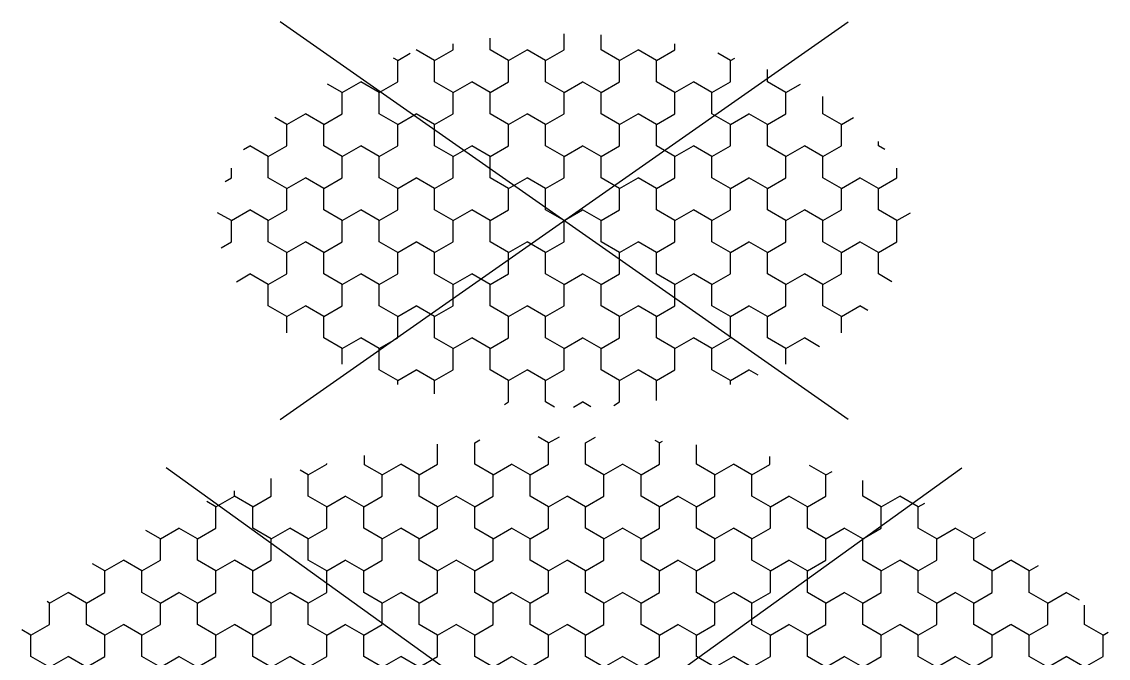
# Model space of a CAD drawing. Header units: metres. Extents: x -1099 to -1052, y 1073 to 2172.
# Drawn here: x -1098.14 to -1087.96, y 1409.47 to 1415.44 of the extents above; entities that cross this region are included whole.
import ezdxf
from ezdxf.enums import TextEntityAlignment as Align

# ---------------------------------------------------------------- set-up
doc = ezdxf.new("R2010")
doc.units = ezdxf.units.M
doc.styles.add('NLCS-ISO', font='NLCS-ISO.ttf')

# ---------------------------------------------------------------- blocks, each defined once
blk = doc.blocks.new('V-SVH-DELTA-SO')
for p, q in [((-0.145, 2.916), (-0.242, 2.972)), ((-0.145, 2.916), (-0.044, 2.975)), ((0.201, 2.916), (0.295, 2.971)), ((-1.185, 2.716), (-1.185, 2.906)), ((-0.838, 2.916), (-0.79, 2.944)), ((-0.838, 2.716), (-0.838, 2.916)), ((-0.145, 2.716), (-0.145, 2.916)), ((0.201, 2.716), (0.201, 2.916)), ((0.894, 2.916), (0.855, 2.939)), ((0.894, 2.916), (0.923, 2.933)), ((0.894, 2.716), (0.894, 2.916)), ((1.24, 2.716), (1.24, 2.899)), ((-1.871, 2.712), (-1.871, 2.799)), ((1.928, 2.713), (1.928, 2.788)), ((0, 0), (-3.728, 2.684)), ((-2.397, 2.616), (-2.473, 2.66)), ((-2.397, 2.616), (-2.224, 2.716)), ((-2.224, 2.716), (-2.224, 2.723)), ((-1.704, 2.616), (-1.871, 2.712)), ((-1.704, 2.616), (-1.531, 2.716)), ((-1.358, 2.616), (-1.531, 2.716)), ((-1.358, 2.616), (-1.185, 2.716)), ((-0.665, 2.616), (-0.838, 2.716)), ((-0.665, 2.616), (-0.492, 2.716)), ((-0.319, 2.616), (-0.492, 2.716)), ((-0.319, 2.616), (-0.145, 2.716)), ((0, 0), (3.728, 2.684)), ((0.374, 2.616), (0.201, 2.716)), ((0.374, 2.616), (0.548, 2.716)), ((0.721, 2.616), (0.548, 2.716)), ((0.721, 2.616), (0.894, 2.716)), ((1.414, 2.616), (1.241, 2.716)), ((1.414, 2.616), (1.587, 2.716)), ((1.76, 2.616), (1.587, 2.716)), ((1.76, 2.616), (1.928, 2.713)), ((2.453, 2.616), (2.3, 2.705)), ((2.453, 2.617), (2.511, 2.65)), ((-2.744, 2.416), (-2.744, 2.582)), ((-2.397, 2.416), (-2.397, 2.616)), ((-1.704, 2.416), (-1.704, 2.616)), ((-1.358, 2.416), (-1.358, 2.616)), ((-0.665, 2.416), (-0.665, 2.616)), ((-0.319, 2.416), (-0.319, 2.616)), ((0.374, 2.416), (0.374, 2.616)), ((0.721, 2.416), (0.721, 2.616)), ((1.414, 2.416), (1.414, 2.616)), ((1.76, 2.416), (1.76, 2.616)), ((2.453, 2.416), (2.453, 2.616)), ((2.8, 2.416), (2.8, 2.565)), ((-3.09, 2.416), (-3.09, 2.466)), ((-3.264, 2.316), (-3.349, 2.366)), ((-3.264, 2.316), (-3.09, 2.416)), ((-2.917, 2.316), (-3.09, 2.416)), ((-2.917, 2.316), (-2.744, 2.416)), ((-2.224, 2.316), (-2.397, 2.416)), ((-2.224, 2.316), (-2.051, 2.416)), ((-1.878, 2.316), (-2.051, 2.416)), ((-1.878, 2.316), (-1.704, 2.416)), ((-1.185, 2.316), (-1.358, 2.416)), ((-1.185, 2.316), (-1.012, 2.416)), ((-0.838, 2.316), (-1.011, 2.416)), ((-0.838, 2.316), (-0.665, 2.416)), ((-0.145, 2.316), (-0.319, 2.416)), ((-0.145, 2.316), (0.028, 2.416)), ((0.201, 2.316), (0.028, 2.416)), ((0.201, 2.316), (0.374, 2.416)), ((0.894, 2.316), (0.721, 2.416)), ((0.894, 2.316), (1.067, 2.416)), ((1.241, 2.316), (1.067, 2.416)), ((1.241, 2.316), (1.414, 2.416)), ((1.933, 2.316), (1.76, 2.416)), ((1.933, 2.316), (2.107, 2.416)), ((2.28, 2.316), (2.107, 2.416)), ((2.28, 2.316), (2.453, 2.416)), ((2.973, 2.316), (2.8, 2.416)), ((2.973, 2.316), (3.146, 2.416)), ((3.319, 2.316), (3.146, 2.416)), ((3.319, 2.316), (3.382, 2.353)), ((-3.264, 2.116), (-3.264, 2.316)), ((-2.917, 2.116), (-2.917, 2.316)), ((-2.224, 2.116), (-2.224, 2.316)), ((-1.878, 2.116), (-1.878, 2.316)), ((-1.185, 2.116), (-1.185, 2.316)), ((-0.838, 2.116), (-0.838, 2.316)), ((-0.145, 2.116), (-0.145, 2.316)), ((0.201, 2.116), (0.201, 2.316)), ((0.894, 2.116), (0.894, 2.316)), ((1.241, 2.116), (1.241, 2.316)), ((1.933, 2.116), (1.933, 2.316)), ((2.28, 2.116), (2.28, 2.316)), ((2.973, 2.116), (2.973, 2.316)), ((3.319, 2.116), (3.319, 2.316)), ((-3.783, 2.016), (-3.921, 2.096)), ((-3.783, 2.016), (-3.61, 2.116)), ((-3.437, 2.016), (-3.61, 2.116)), ((-3.437, 2.016), (-3.264, 2.116)), ((-2.744, 2.016), (-2.917, 2.116)), ((-2.744, 2.016), (-2.571, 2.116)), ((-2.397, 2.016), (-2.571, 2.116)), ((-2.397, 2.016), (-2.224, 2.116)), ((-1.704, 2.016), (-1.878, 2.116)), ((-1.704, 2.016), (-1.531, 2.116)), ((-1.358, 2.016), (-1.531, 2.116)), ((-1.358, 2.016), (-1.185, 2.116)), ((-0.665, 2.016), (-0.838, 2.116)), ((-0.665, 2.016), (-0.492, 2.116)), ((-0.319, 2.016), (-0.492, 2.116)), ((-0.319, 2.016), (-0.145, 2.116)), ((0.374, 2.016), (0.201, 2.116)), ((0.374, 2.016), (0.548, 2.116)), ((0.721, 2.016), (0.548, 2.116)), ((0.721, 2.016), (0.894, 2.116)), ((1.414, 2.016), (1.241, 2.116)), ((1.414, 2.016), (1.587, 2.116)), ((1.76, 2.016), (1.587, 2.116)), ((1.76, 2.016), (1.933, 2.116)), ((2.453, 2.016), (2.28, 2.116)), ((2.453, 2.016), (2.626, 2.116)), ((2.8, 2.016), (2.626, 2.116)), ((2.8, 2.016), (2.973, 2.116)), ((3.493, 2.016), (3.319, 2.116)), ((3.493, 2.016), (3.666, 2.116)), ((3.839, 2.016), (3.666, 2.116)), ((3.839, 2.016), (3.95, 2.08)), ((-3.783, 1.816), (-3.783, 2.016)), ((-3.437, 1.816), (-3.437, 2.016)), ((-2.744, 1.816), (-2.744, 2.016)), ((-2.397, 1.816), (-2.397, 2.016)), ((-1.704, 1.816), (-1.704, 2.016)), ((-1.358, 1.816), (-1.358, 2.016)), ((-0.665, 1.816), (-0.665, 2.016)), ((-0.319, 1.816), (-0.319, 2.016)), ((0.374, 1.816), (0.374, 2.016)), ((0.721, 1.816), (0.721, 2.016)), ((1.414, 1.816), (1.414, 2.016)), ((1.76, 1.816), (1.76, 2.016)), ((2.453, 1.816), (2.453, 2.016)), ((2.8, 1.816), (2.8, 2.016)), ((3.493, 1.816), (3.493, 2.016)), ((3.839, 1.816), (3.839, 2.016)), ((-4.303, 1.716), (-4.421, 1.784)), ((-4.303, 1.716), (-4.13, 1.816)), ((-3.956, 1.716), (-4.13, 1.816)), ((-3.956, 1.716), (-3.783, 1.816)), ((-3.264, 1.716), (-3.437, 1.816)), ((-3.264, 1.716), (-3.09, 1.816)), ((-2.917, 1.716), (-3.09, 1.816)), ((-2.917, 1.716), (-2.744, 1.816)), ((-2.224, 1.716), (-2.397, 1.816)), ((-2.224, 1.716), (-2.051, 1.816)), ((-1.878, 1.716), (-2.051, 1.816)), ((-1.878, 1.716), (-1.704, 1.816)), ((-1.185, 1.716), (-1.358, 1.816)), ((-1.185, 1.716), (-1.012, 1.816)), ((-0.838, 1.716), (-1.011, 1.816)), ((-0.838, 1.716), (-0.665, 1.816)), ((-0.145, 1.716), (-0.319, 1.816)), ((-0.145, 1.716), (0.028, 1.816)), ((0.201, 1.716), (0.028, 1.816)), ((0.201, 1.716), (0.374, 1.816)), ((0.894, 1.716), (0.721, 1.816)), ((0.894, 1.716), (1.067, 1.816)), ((1.241, 1.716), (1.067, 1.816)), ((1.241, 1.716), (1.414, 1.816)), ((1.933, 1.716), (1.76, 1.816)), ((1.933, 1.716), (2.107, 1.816)), ((2.28, 1.716), (2.107, 1.816)), ((2.28, 1.716), (2.453, 1.816)), ((2.973, 1.716), (2.8, 1.816)), ((2.973, 1.716), (3.146, 1.816)), ((3.319, 1.716), (3.146, 1.816)), ((3.319, 1.716), (3.493, 1.816)), ((4.012, 1.716), (3.839, 1.816)), ((4.012, 1.716), (4.185, 1.816)), ((4.359, 1.716), (4.186, 1.816)), ((4.359, 1.716), (4.446, 1.766)), ((-4.303, 1.516), (-4.303, 1.716)), ((-3.956, 1.516), (-3.956, 1.716)), ((-3.264, 1.516), (-3.264, 1.716)), ((-2.917, 1.516), (-2.917, 1.716)), ((-2.224, 1.516), (-2.224, 1.716)), ((-1.878, 1.516), (-1.878, 1.716)), ((-1.185, 1.516), (-1.185, 1.716)), ((-0.838, 1.516), (-0.838, 1.716)), ((-0.145, 1.516), (-0.145, 1.716)), ((0.201, 1.516), (0.201, 1.716)), ((0.894, 1.516), (0.894, 1.716)), ((1.241, 1.516), (1.241, 1.716)), ((1.933, 1.516), (1.933, 1.716)), ((2.28, 1.516), (2.28, 1.716)), ((2.973, 1.516), (2.973, 1.716)), ((3.319, 1.516), (3.319, 1.716)), ((4.012, 1.516), (4.012, 1.716)), ((4.359, 1.516), (4.359, 1.716)), ((-4.823, 1.416), (-4.845, 1.429)), ((-4.823, 1.416), (-4.649, 1.516)), ((-4.476, 1.416), (-4.649, 1.516)), ((-4.476, 1.416), (-4.303, 1.516)), ((-3.783, 1.416), (-3.956, 1.516)), ((-3.783, 1.416), (-3.61, 1.516)), ((-3.437, 1.416), (-3.61, 1.516)), ((-3.437, 1.416), (-3.264, 1.516)), ((-2.744, 1.416), (-2.917, 1.516)), ((-2.744, 1.416), (-2.571, 1.516)), ((-2.397, 1.416), (-2.571, 1.516)), ((-2.397, 1.416), (-2.224, 1.516)), ((-1.704, 1.416), (-1.878, 1.516)), ((-1.704, 1.416), (-1.531, 1.516)), ((-1.358, 1.416), (-1.531, 1.516)), ((-1.358, 1.416), (-1.185, 1.516)), ((-0.665, 1.416), (-0.838, 1.516)), ((-0.665, 1.416), (-0.492, 1.516)), ((-0.319, 1.416), (-0.492, 1.516)), ((-0.319, 1.416), (-0.145, 1.516)), ((0.374, 1.416), (0.201, 1.516)), ((0.374, 1.416), (0.548, 1.516)), ((0.721, 1.416), (0.548, 1.516)), ((0.721, 1.416), (0.894, 1.516)), ((1.414, 1.416), (1.241, 1.516)), ((1.414, 1.416), (1.587, 1.516)), ((1.76, 1.416), (1.587, 1.516)), ((1.76, 1.416), (1.933, 1.516)), ((2.453, 1.416), (2.28, 1.516)), ((2.453, 1.416), (2.626, 1.516)), ((2.8, 1.416), (2.626, 1.516)), ((2.8, 1.416), (2.973, 1.516)), ((3.493, 1.416), (3.319, 1.516)), ((3.493, 1.416), (3.666, 1.516)), ((3.839, 1.416), (3.666, 1.516)), ((3.839, 1.416), (4.012, 1.516)), ((4.532, 1.416), (4.359, 1.516)), ((4.532, 1.416), (4.705, 1.516)), ((4.831, 1.444), (4.705, 1.516)), ((-4.823, 1.216), (-4.823, 1.416)), ((-4.476, 1.216), (-4.476, 1.416)), ((-3.783, 1.216), (-3.783, 1.416)), ((-3.437, 1.216), (-3.437, 1.416)), ((-2.744, 1.216), (-2.744, 1.416)), ((-2.397, 1.216), (-2.397, 1.416)), ((-1.704, 1.216), (-1.704, 1.416)), ((-1.358, 1.216), (-1.358, 1.416)), ((-0.665, 1.216), (-0.665, 1.416)), ((-0.319, 1.216), (-0.319, 1.416)), ((0.374, 1.216), (0.374, 1.416)), ((0.721, 1.216), (0.721, 1.416)), ((1.414, 1.216), (1.414, 1.416)), ((1.76, 1.216), (1.76, 1.416)), ((2.453, 1.216), (2.453, 1.416)), ((2.8, 1.216), (2.8, 1.416)), ((3.493, 1.216), (3.493, 1.416)), ((3.839, 1.216), (3.839, 1.416)), ((4.532, 1.216), (4.532, 1.416)), ((4.878, 1.216), (4.878, 1.397)), ((-4.996, 1.116), (-5.083, 1.166)), ((-4.996, 1.116), (-4.823, 1.216)), ((-4.303, 1.116), (-4.476, 1.216)), ((-4.303, 1.116), (-4.13, 1.216)), ((-3.956, 1.116), (-4.13, 1.216)), ((-3.956, 1.116), (-3.783, 1.216)), ((-3.264, 1.116), (-3.437, 1.216)), ((-3.264, 1.116), (-3.09, 1.216)), ((-2.917, 1.116), (-3.09, 1.216)), ((-2.917, 1.116), (-2.744, 1.216)), ((-2.224, 1.116), (-2.397, 1.216)), ((-2.224, 1.116), (-2.051, 1.216)), ((-1.878, 1.116), (-2.051, 1.216)), ((-1.878, 1.116), (-1.704, 1.216)), ((-1.185, 1.116), (-1.358, 1.216)), ((-1.185, 1.116), (-1.012, 1.216)), ((-0.838, 1.116), (-1.011, 1.216)), ((-0.838, 1.116), (-0.665, 1.216)), ((-0.145, 1.116), (-0.319, 1.216)), ((-0.145, 1.116), (0.028, 1.216)), ((0.201, 1.116), (0.028, 1.216)), ((0.201, 1.116), (0.374, 1.216)), ((0.894, 1.116), (0.721, 1.216)), ((0.894, 1.116), (1.067, 1.216)), ((1.241, 1.116), (1.067, 1.216)), ((1.241, 1.116), (1.414, 1.216)), ((1.933, 1.116), (1.76, 1.216)), ((1.933, 1.116), (2.107, 1.216)), ((2.28, 1.116), (2.107, 1.216)), ((2.28, 1.116), (2.453, 1.216)), ((2.973, 1.116), (2.8, 1.216)), ((2.973, 1.116), (3.146, 1.216)), ((3.319, 1.116), (3.146, 1.216)), ((3.319, 1.116), (3.493, 1.216)), ((4.012, 1.116), (3.839, 1.216)), ((4.012, 1.116), (4.185, 1.216)), ((4.359, 1.116), (4.186, 1.216)), ((4.359, 1.116), (4.532, 1.216)), ((5.052, 1.116), (4.878, 1.216)), ((5.052, 1.116), (5.1, 1.144)), ((-4.996, 0.916), (-4.996, 1.116)), ((-4.303, 0.916), (-4.303, 1.116)), ((-3.956, 0.916), (-3.956, 1.116)), ((-3.264, 0.916), (-3.264, 1.116)), ((-2.917, 0.916), (-2.917, 1.116)), ((-2.224, 0.916), (-2.224, 1.116)), ((-1.878, 0.916), (-1.878, 1.116)), ((-1.185, 0.916), (-1.185, 1.116)), ((-0.838, 0.916), (-0.838, 1.116)), ((-0.145, 0.916), (-0.145, 1.116)), ((0.201, 0.916), (0.201, 1.116)), ((0.894, 0.916), (0.894, 1.116)), ((1.241, 0.916), (1.241, 1.116)), ((1.933, 0.916), (1.933, 1.116)), ((2.28, 0.916), (2.28, 1.116)), ((2.973, 0.916), (2.973, 1.116)), ((3.319, 0.916), (3.319, 1.116)), ((4.012, 0.916), (4.012, 1.116)), ((4.359, 0.916), (4.359, 1.116)), ((5.052, 0.916), (5.052, 1.116)), ((-4.823, 0.816), (-4.996, 0.916)), ((-4.823, 0.816), (-4.649, 0.916)), ((-4.476, 0.816), (-4.649, 0.916)), ((-4.476, 0.816), (-4.303, 0.916)), ((-3.783, 0.816), (-3.956, 0.916)), ((-3.783, 0.816), (-3.61, 0.916)), ((-3.437, 0.816), (-3.61, 0.916)), ((-3.437, 0.816), (-3.264, 0.916)), ((-2.744, 0.816), (-2.917, 0.916)), ((-2.744, 0.816), (-2.571, 0.916)), ((-2.397, 0.816), (-2.571, 0.916)), ((-2.397, 0.816), (-2.224, 0.916)), ((-1.704, 0.816), (-1.878, 0.916)), ((-1.704, 0.816), (-1.531, 0.916)), ((-1.358, 0.816), (-1.531, 0.916)), ((-1.358, 0.816), (-1.185, 0.916)), ((-0.665, 0.816), (-0.838, 0.916)), ((-0.665, 0.816), (-0.492, 0.916)), ((-0.319, 0.816), (-0.492, 0.916)), ((-0.319, 0.816), (-0.145, 0.916)), ((0.374, 0.816), (0.201, 0.916)), ((0.374, 0.816), (0.548, 0.916)), ((0.721, 0.816), (0.548, 0.916)), ((0.721, 0.816), (0.894, 0.916)), ((1.414, 0.816), (1.241, 0.916)), ((1.414, 0.816), (1.587, 0.916)), ((1.76, 0.816), (1.587, 0.916)), ((1.76, 0.816), (1.933, 0.916)), ((2.453, 0.816), (2.28, 0.916)), ((2.453, 0.816), (2.626, 0.916)), ((2.8, 0.816), (2.626, 0.916)), ((2.8, 0.816), (2.973, 0.916)), ((3.493, 0.816), (3.319, 0.916)), ((3.493, 0.816), (3.666, 0.916)), ((3.839, 0.816), (3.666, 0.916)), ((3.839, 0.816), (4.012, 0.916)), ((4.532, 0.816), (4.359, 0.916)), ((4.532, 0.816), (4.705, 0.916)), ((4.878, 0.816), (4.705, 0.916)), ((4.878, 0.816), (5.052, 0.916))]:
    blk.add_line(p, q)
at = {"style": 'NLCS-ISO'}
blk.add_attdef('KLEUR', text='', height=1.8, dxfattribs=at).set_placement((6.525, 0), align=Align.MIDDLE_LEFT)
at = {"style": 'NLCS-ISO', "flags": 1}
blk.add_attdef('FUNCTIE', text='', height=1.8, dxfattribs=at).set_placement((0, -3.975), align=Align.TOP_CENTER)
blk = doc.blocks.new('V-SVH-DELTA_KL-SO')
for p, q in [((-2.662, -1.864), (2.662, 1.864)), ((2.662, -1.864), (-2.662, 1.864)), ((0, 1.6), (0, 1.75)), ((0.347, 1.6), (0.347, 1.74)), ((-1.039, 1.6), (-1.039, 1.658)), ((-0.693, 1.6), (-0.693, 1.709)), ((1.039, 1.6), (1.039, 1.658)), ((-1.559, 1.5), (-1.442, 1.568)), ((-1.213, 1.5), (-1.386, 1.6)), ((-1.213, 1.5), (-1.039, 1.6)), ((-0.52, 1.5), (-0.693, 1.6)), ((-0.52, 1.5), (-0.346, 1.6)), ((-0.173, 1.5), (-0.346, 1.6)), ((-0.173, 1.5), (0, 1.6)), ((0.52, 1.5), (0.347, 1.6)), ((0.52, 1.5), (0.693, 1.6)), ((0.866, 1.5), (0.693, 1.6)), ((0.866, 1.5), (1.039, 1.6)), ((1.559, 1.5), (1.442, 1.568)), ((-1.559, 1.5), (-1.599, 1.523)), ((-1.559, 1.3), (-1.559, 1.5)), ((-1.213, 1.3), (-1.213, 1.5)), ((-0.52, 1.3), (-0.52, 1.5)), ((-0.173, 1.3), (-0.173, 1.5)), ((0.52, 1.3), (0.52, 1.5)), ((0.866, 1.3), (0.866, 1.5)), ((1.559, 1.5), (1.599, 1.523)), ((1.559, 1.3), (1.559, 1.5)), ((1.906, 1.3), (1.906, 1.417)), ((-2.079, 1.2), (-2.216, 1.279)), ((-2.079, 1.2), (-1.906, 1.3)), ((-1.732, 1.2), (-1.905, 1.3)), ((-1.732, 1.2), (-1.559, 1.3)), ((-1.039, 1.2), (-1.213, 1.3)), ((-1.039, 1.2), (-0.866, 1.3)), ((-0.693, 1.2), (-0.866, 1.3)), ((-0.693, 1.2), (-0.52, 1.3)), ((0, 1.2), (-0.173, 1.3)), ((0, 1.2), (0.173, 1.3)), ((0.347, 1.2), (0.173, 1.3)), ((0.347, 1.2), (0.52, 1.3)), ((1.039, 1.2), (0.866, 1.3)), ((1.039, 1.2), (1.213, 1.3)), ((1.386, 1.2), (1.213, 1.3)), ((1.386, 1.2), (1.559, 1.3)), ((2.079, 1.2), (1.906, 1.3)), ((2.079, 1.2), (2.216, 1.279)), ((-2.079, 1), (-2.079, 1.2)), ((-1.732, 1), (-1.732, 1.2)), ((-1.039, 1), (-1.039, 1.2)), ((-0.693, 1), (-0.693, 1.2)), ((0, 1), (0, 1.2)), ((0.347, 1), (0.347, 1.2)), ((1.039, 1), (1.039, 1.2)), ((1.386, 1), (1.386, 1.2)), ((2.079, 1), (2.079, 1.2)), ((2.425, 1), (2.425, 1.164)), ((-2.598, 0.9), (-2.711, 0.965)), ((-2.598, 0.9), (-2.425, 1)), ((-2.252, 0.9), (-2.425, 1)), ((-2.252, 0.9), (-2.079, 1)), ((-1.559, 0.9), (-1.732, 1)), ((-1.559, 0.9), (-1.386, 1)), ((-1.213, 0.9), (-1.386, 1)), ((-1.213, 0.9), (-1.039, 1)), ((-0.52, 0.9), (-0.693, 1)), ((-0.52, 0.9), (-0.346, 1)), ((-0.173, 0.9), (-0.346, 1)), ((-0.173, 0.9), (0, 1)), ((0.52, 0.9), (0.347, 1)), ((0.52, 0.9), (0.693, 1)), ((0.866, 0.9), (0.693, 1)), ((0.866, 0.9), (1.039, 1)), ((1.559, 0.9), (1.386, 1)), ((1.559, 0.9), (1.732, 1)), ((1.906, 0.9), (1.732, 1)), ((1.906, 0.9), (2.079, 1)), ((2.599, 0.9), (2.425, 1)), ((2.599, 0.9), (2.711, 0.965)), ((-2.598, 0.7), (-2.598, 0.9)), ((-2.252, 0.7), (-2.252, 0.9)), ((-1.559, 0.7), (-1.559, 0.9)), ((-1.213, 0.7), (-1.213, 0.9)), ((-0.52, 0.7), (-0.52, 0.9)), ((-0.173, 0.7), (-0.173, 0.9)), ((0.52, 0.7), (0.52, 0.9)), ((0.866, 0.7), (0.866, 0.9)), ((1.559, 0.7), (1.559, 0.9)), ((1.906, 0.7), (1.906, 0.9)), ((2.599, 0.7), (2.599, 0.9)), ((2.945, 0.7), (2.945, 0.74)), ((-3.006, 0.665), (-2.945, 0.7)), ((-2.772, 0.6), (-2.945, 0.7)), ((-2.772, 0.6), (-2.598, 0.7)), ((-2.079, 0.6), (-2.252, 0.7)), ((-2.079, 0.6), (-1.906, 0.7)), ((-1.732, 0.6), (-1.905, 0.7)), ((-1.732, 0.6), (-1.559, 0.7)), ((-1.039, 0.6), (-1.213, 0.7)), ((-1.039, 0.6), (-0.866, 0.7)), ((-0.693, 0.6), (-0.866, 0.7)), ((-0.693, 0.6), (-0.52, 0.7)), ((0, 0.6), (-0.173, 0.7)), ((0, 0.6), (0.173, 0.7)), ((0.347, 0.6), (0.173, 0.7)), ((0.347, 0.6), (0.52, 0.7)), ((1.039, 0.6), (0.866, 0.7)), ((1.039, 0.6), (1.213, 0.7)), ((1.386, 0.6), (1.213, 0.7)), ((1.386, 0.6), (1.559, 0.7)), ((2.079, 0.6), (1.906, 0.7)), ((2.079, 0.6), (2.252, 0.7)), ((2.425, 0.6), (2.252, 0.7)), ((2.425, 0.6), (2.599, 0.7)), ((3.006, 0.665), (2.945, 0.7)), ((-2.772, 0.4), (-2.772, 0.6)), ((-2.079, 0.4), (-2.079, 0.6)), ((-1.732, 0.4), (-1.732, 0.6)), ((-1.039, 0.4), (-1.039, 0.6)), ((-0.693, 0.4), (-0.693, 0.6)), ((0, 0.4), (0, 0.6)), ((0.347, 0.4), (0.347, 0.6)), ((1.039, 0.4), (1.039, 0.6)), ((1.386, 0.4), (1.386, 0.6)), ((2.079, 0.4), (2.079, 0.6)), ((2.425, 0.4), (2.425, 0.6)), ((-3.118, 0.4), (-3.118, 0.492)), ((3.118, 0.4), (3.118, 0.492)), ((-3.177, 0.366), (-3.118, 0.4)), ((-2.598, 0.3), (-2.772, 0.4)), ((-2.598, 0.3), (-2.425, 0.4)), ((-2.252, 0.3), (-2.425, 0.4)), ((-2.252, 0.3), (-2.079, 0.4)), ((-1.559, 0.3), (-1.732, 0.4)), ((-1.559, 0.3), (-1.386, 0.4)), ((-1.213, 0.3), (-1.386, 0.4)), ((-1.213, 0.3), (-1.039, 0.4)), ((-0.52, 0.3), (-0.693, 0.4)), ((-0.52, 0.3), (-0.346, 0.4)), ((-0.173, 0.3), (-0.346, 0.4)), ((-0.173, 0.3), (0, 0.4)), ((0.52, 0.3), (0.347, 0.4)), ((0.52, 0.3), (0.693, 0.4)), ((0.866, 0.3), (0.693, 0.4)), ((0.866, 0.3), (1.039, 0.4)), ((1.559, 0.3), (1.386, 0.4)), ((1.559, 0.3), (1.732, 0.4)), ((1.906, 0.3), (1.732, 0.4)), ((1.906, 0.3), (2.079, 0.4)), ((2.599, 0.3), (2.425, 0.4)), ((2.599, 0.3), (2.772, 0.4)), ((2.945, 0.3), (2.772, 0.4)), ((2.945, 0.3), (3.118, 0.4)), ((-2.598, 0.1), (-2.598, 0.3)), ((-2.252, 0.1), (-2.252, 0.3)), ((-1.559, 0.1), (-1.559, 0.3)), ((-1.213, 0.1), (-1.213, 0.3)), ((-0.52, 0.1), (-0.52, 0.3)), ((-0.173, 0.1), (-0.173, 0.3)), ((0.52, 0.1), (0.52, 0.3)), ((0.866, 0.1), (0.866, 0.3)), ((1.559, 0.1), (1.559, 0.3)), ((1.906, 0.1), (1.906, 0.3)), ((2.599, 0.1), (2.599, 0.3)), ((2.945, 0.1), (2.945, 0.3)), ((-3.118, 0), (-3.247, 0.074)), ((-3.118, 0), (-2.945, 0.1)), ((-2.772, 0), (-2.945, 0.1)), ((-2.772, 0), (-2.598, 0.1)), ((-2.079, 0), (-2.252, 0.1)), ((-2.079, 0), (-1.906, 0.1)), ((-1.732, 0), (-1.905, 0.1)), ((-1.732, 0), (-1.559, 0.1)), ((-1.039, 0), (-1.213, 0.1)), ((-1.039, 0), (-0.866, 0.1)), ((-0.693, 0), (-0.866, 0.1)), ((-0.693, 0), (-0.52, 0.1)), ((0, 0), (-0.173, 0.1)), ((0, 0), (0.173, 0.1)), ((0.347, 0), (0.173, 0.1)), ((0.347, 0), (0.52, 0.1)), ((1.039, 0), (0.866, 0.1)), ((1.039, 0), (1.213, 0.1)), ((1.386, 0), (1.213, 0.1)), ((1.386, 0), (1.559, 0.1)), ((2.079, 0), (1.906, 0.1)), ((2.079, 0), (2.252, 0.1)), ((2.425, 0), (2.252, 0.1)), ((2.425, 0), (2.599, 0.1)), ((3.118, 0), (2.945, 0.1)), ((3.118, 0), (3.247, 0.074)), ((-3.118, -0.2), (-3.118, 0)), ((-2.772, -0.2), (-2.772, 0)), ((-2.079, -0.2), (-2.079, 0)), ((-1.732, -0.2), (-1.732, 0)), ((-1.039, -0.2), (-1.039, 0)), ((-0.693, -0.2), (-0.693, 0)), ((0, -0.2), (0, 0)), ((0.347, -0.2), (0.347, 0)), ((1.039, -0.2), (1.039, 0)), ((1.386, -0.2), (1.386, 0)), ((2.079, -0.2), (2.079, 0)), ((2.425, -0.2), (2.425, 0)), ((3.118, -0.2), (3.118, 0)), ((-3.215, -0.256), (-3.118, -0.2)), ((-2.598, -0.3), (-2.772, -0.2)), ((-2.598, -0.3), (-2.425, -0.2)), ((-2.252, -0.3), (-2.425, -0.2)), ((-2.252, -0.3), (-2.079, -0.2)), ((-1.559, -0.3), (-1.732, -0.2)), ((-1.559, -0.3), (-1.386, -0.2)), ((-1.213, -0.3), (-1.386, -0.2)), ((-1.213, -0.3), (-1.039, -0.2)), ((-0.52, -0.3), (-0.693, -0.2)), ((-0.52, -0.3), (-0.346, -0.2)), ((-0.173, -0.3), (-0.346, -0.2)), ((-0.173, -0.3), (0, -0.2)), ((0.52, -0.3), (0.347, -0.2)), ((0.52, -0.3), (0.693, -0.2)), ((0.866, -0.3), (0.693, -0.2)), ((0.866, -0.3), (1.039, -0.2)), ((1.559, -0.3), (1.386, -0.2)), ((1.559, -0.3), (1.732, -0.2)), ((1.906, -0.3), (1.732, -0.2)), ((1.906, -0.3), (2.079, -0.2)), ((2.599, -0.3), (2.425, -0.2)), ((2.599, -0.3), (2.772, -0.2)), ((2.945, -0.3), (2.772, -0.2)), ((2.945, -0.3), (3.118, -0.2)), ((-2.598, -0.5), (-2.598, -0.3)), ((-2.252, -0.5), (-2.252, -0.3)), ((-1.559, -0.5), (-1.559, -0.3)), ((-1.213, -0.5), (-1.213, -0.3)), ((-0.52, -0.5), (-0.52, -0.3)), ((-0.173, -0.5), (-0.173, -0.3)), ((0.52, -0.5), (0.52, -0.3)), ((0.866, -0.5), (0.866, -0.3)), ((1.559, -0.5), (1.559, -0.3)), ((1.906, -0.5), (1.906, -0.3)), ((2.599, -0.5), (2.599, -0.3)), ((2.945, -0.5), (2.945, -0.3)), ((-3.07, -0.573), (-2.945, -0.5)), ((-2.772, -0.6), (-2.945, -0.5)), ((-2.772, -0.6), (-2.598, -0.5)), ((-2.079, -0.6), (-2.252, -0.5)), ((-2.079, -0.6), (-1.906, -0.5)), ((-1.732, -0.6), (-1.905, -0.5)), ((-1.732, -0.6), (-1.559, -0.5)), ((-1.039, -0.6), (-1.213, -0.5)), ((-1.039, -0.6), (-0.866, -0.5)), ((-0.693, -0.6), (-0.866, -0.5)), ((-0.693, -0.6), (-0.52, -0.5)), ((0, -0.6), (-0.173, -0.5)), ((0, -0.6), (0.173, -0.5)), ((0.347, -0.6), (0.173, -0.5)), ((0.347, -0.6), (0.52, -0.5)), ((1.039, -0.6), (0.866, -0.5)), ((1.039, -0.6), (1.213, -0.5)), ((1.386, -0.6), (1.213, -0.5)), ((1.386, -0.6), (1.559, -0.5)), ((2.079, -0.6), (1.906, -0.5)), ((2.079, -0.6), (2.252, -0.5)), ((2.425, -0.6), (2.252, -0.5)), ((2.425, -0.6), (2.599, -0.5)), ((3.07, -0.573), (2.945, -0.5)), ((-2.772, -0.8), (-2.772, -0.6)), ((-2.079, -0.8), (-2.079, -0.6)), ((-1.732, -0.8), (-1.732, -0.6)), ((-1.039, -0.8), (-1.039, -0.6)), ((-0.693, -0.8), (-0.693, -0.6)), ((0, -0.8), (0, -0.6)), ((0.347, -0.8), (0.347, -0.6)), ((1.039, -0.8), (1.039, -0.6)), ((1.386, -0.8), (1.386, -0.6)), ((2.079, -0.8), (2.079, -0.6)), ((2.425, -0.8), (2.425, -0.6)), ((-2.598, -0.9), (-2.772, -0.8)), ((-2.598, -0.9), (-2.425, -0.8)), ((-2.252, -0.9), (-2.425, -0.8)), ((-2.252, -0.9), (-2.079, -0.8)), ((-1.559, -0.9), (-1.732, -0.8)), ((-1.559, -0.9), (-1.386, -0.8)), ((-1.213, -0.9), (-1.386, -0.8)), ((-1.213, -0.9), (-1.039, -0.8)), ((-0.52, -0.9), (-0.693, -0.8)), ((-0.52, -0.9), (-0.346, -0.8)), ((-0.173, -0.9), (-0.346, -0.8)), ((-0.173, -0.9), (0, -0.8)), ((0.52, -0.9), (0.347, -0.8)), ((0.52, -0.9), (0.693, -0.8)), ((0.866, -0.9), (0.693, -0.8)), ((0.866, -0.9), (1.039, -0.8)), ((1.559, -0.9), (1.386, -0.8)), ((1.559, -0.9), (1.732, -0.8)), ((1.906, -0.9), (1.732, -0.8)), ((1.906, -0.9), (2.079, -0.8)), ((2.599, -0.9), (2.425, -0.8)), ((2.599, -0.9), (2.772, -0.8)), ((2.847, -0.843), (2.772, -0.8)), ((-2.598, -1.051), (-2.598, -0.9)), ((-2.252, -1.1), (-2.252, -0.9)), ((-1.559, -1.1), (-1.559, -0.9)), ((-1.213, -1.1), (-1.213, -0.9)), ((-0.52, -1.1), (-0.52, -0.9)), ((-0.173, -1.1), (-0.173, -0.9)), ((0.52, -1.1), (0.52, -0.9)), ((0.866, -1.1), (0.866, -0.9)), ((1.559, -1.1), (1.559, -0.9)), ((1.906, -1.1), (1.906, -0.9)), ((2.599, -1.051), (2.599, -0.9)), ((-2.079, -1.2), (-2.252, -1.1)), ((-2.079, -1.2), (-1.906, -1.1)), ((-1.732, -1.2), (-1.905, -1.1)), ((-1.732, -1.2), (-1.559, -1.1)), ((-1.039, -1.2), (-1.213, -1.1)), ((-1.039, -1.2), (-0.866, -1.1)), ((-0.693, -1.2), (-0.866, -1.1)), ((-0.693, -1.2), (-0.52, -1.1)), ((0, -1.2), (-0.173, -1.1)), ((0, -1.2), (0.173, -1.1)), ((0.347, -1.2), (0.173, -1.1)), ((0.347, -1.2), (0.52, -1.1)), ((1.039, -1.2), (0.866, -1.1)), ((1.039, -1.2), (1.213, -1.1)), ((1.386, -1.2), (1.213, -1.1)), ((1.386, -1.2), (1.559, -1.1)), ((2.079, -1.2), (1.906, -1.1)), ((2.079, -1.2), (2.252, -1.1)), ((2.395, -1.183), (2.252, -1.1)), ((-2.079, -1.345), (-2.079, -1.2)), ((-1.732, -1.4), (-1.732, -1.2)), ((-1.039, -1.4), (-1.039, -1.2)), ((-0.693, -1.4), (-0.693, -1.2)), ((0, -1.4), (0, -1.2)), ((0.347, -1.4), (0.347, -1.2)), ((1.039, -1.4), (1.039, -1.2)), ((1.386, -1.4), (1.386, -1.2)), ((2.079, -1.345), (2.079, -1.2)), ((-1.559, -1.5), (-1.732, -1.4)), ((-1.559, -1.5), (-1.386, -1.4)), ((-1.213, -1.5), (-1.386, -1.4)), ((-1.213, -1.5), (-1.039, -1.4)), ((-0.52, -1.5), (-0.693, -1.4)), ((-0.52, -1.5), (-0.346, -1.4)), ((-0.173, -1.5), (-0.346, -1.4)), ((-0.173, -1.5), (0, -1.4)), ((0.52, -1.5), (0.347, -1.4)), ((0.52, -1.5), (0.693, -1.4)), ((0.866, -1.5), (0.693, -1.4)), ((0.866, -1.5), (1.039, -1.4)), ((1.559, -1.5), (1.386, -1.4)), ((1.559, -1.5), (1.732, -1.4)), ((1.819, -1.45), (1.732, -1.4)), ((-1.559, -1.535), (-1.559, -1.5)), ((-1.213, -1.623), (-1.213, -1.5)), ((-0.52, -1.7), (-0.52, -1.5)), ((-0.173, -1.7), (-0.173, -1.5)), ((0.52, -1.7), (0.52, -1.5)), ((0.866, -1.686), (0.866, -1.5)), ((1.559, -1.535), (1.559, -1.5)), ((-0.56, -1.723), (-0.52, -1.7)), ((-0.089, -1.749), (-0.173, -1.7)), ((0.089, -1.749), (0.173, -1.7)), ((0.25, -1.744), (0.173, -1.7)), ((0.465, -1.732), (0.52, -1.7))]:
    blk.add_line(p, q)
at = {"style": 'NLCS-ISO'}
blk.add_attdef('FORMAAT', text='', height=1.8, dxfattribs=at).set_placement((-4.25, 0), align=Align.MIDDLE_RIGHT)
blk.add_attdef('KLEUR', text='', height=1.8, dxfattribs=at).set_placement((4.25, 0), align=Align.MIDDLE_LEFT)
at = {"style": 'NLCS-ISO', "flags": 1}
blk.add_attdef('FUNCTIE', text='', height=1.8, dxfattribs=at).set_placement((0, -2.75), align=Align.TOP_CENTER)

msp = doc.modelspace()

# ---------------------------------------------------------------- block references
for name, p in [('V-SVH-DELTA_KL-SO', (-1093.057, 1413.575)), ('V-SVH-DELTA-SO', (-1093.057, 1408.575))]:
    msp.add_blockref(name, p)

doc.saveas('drawing.dxf')
